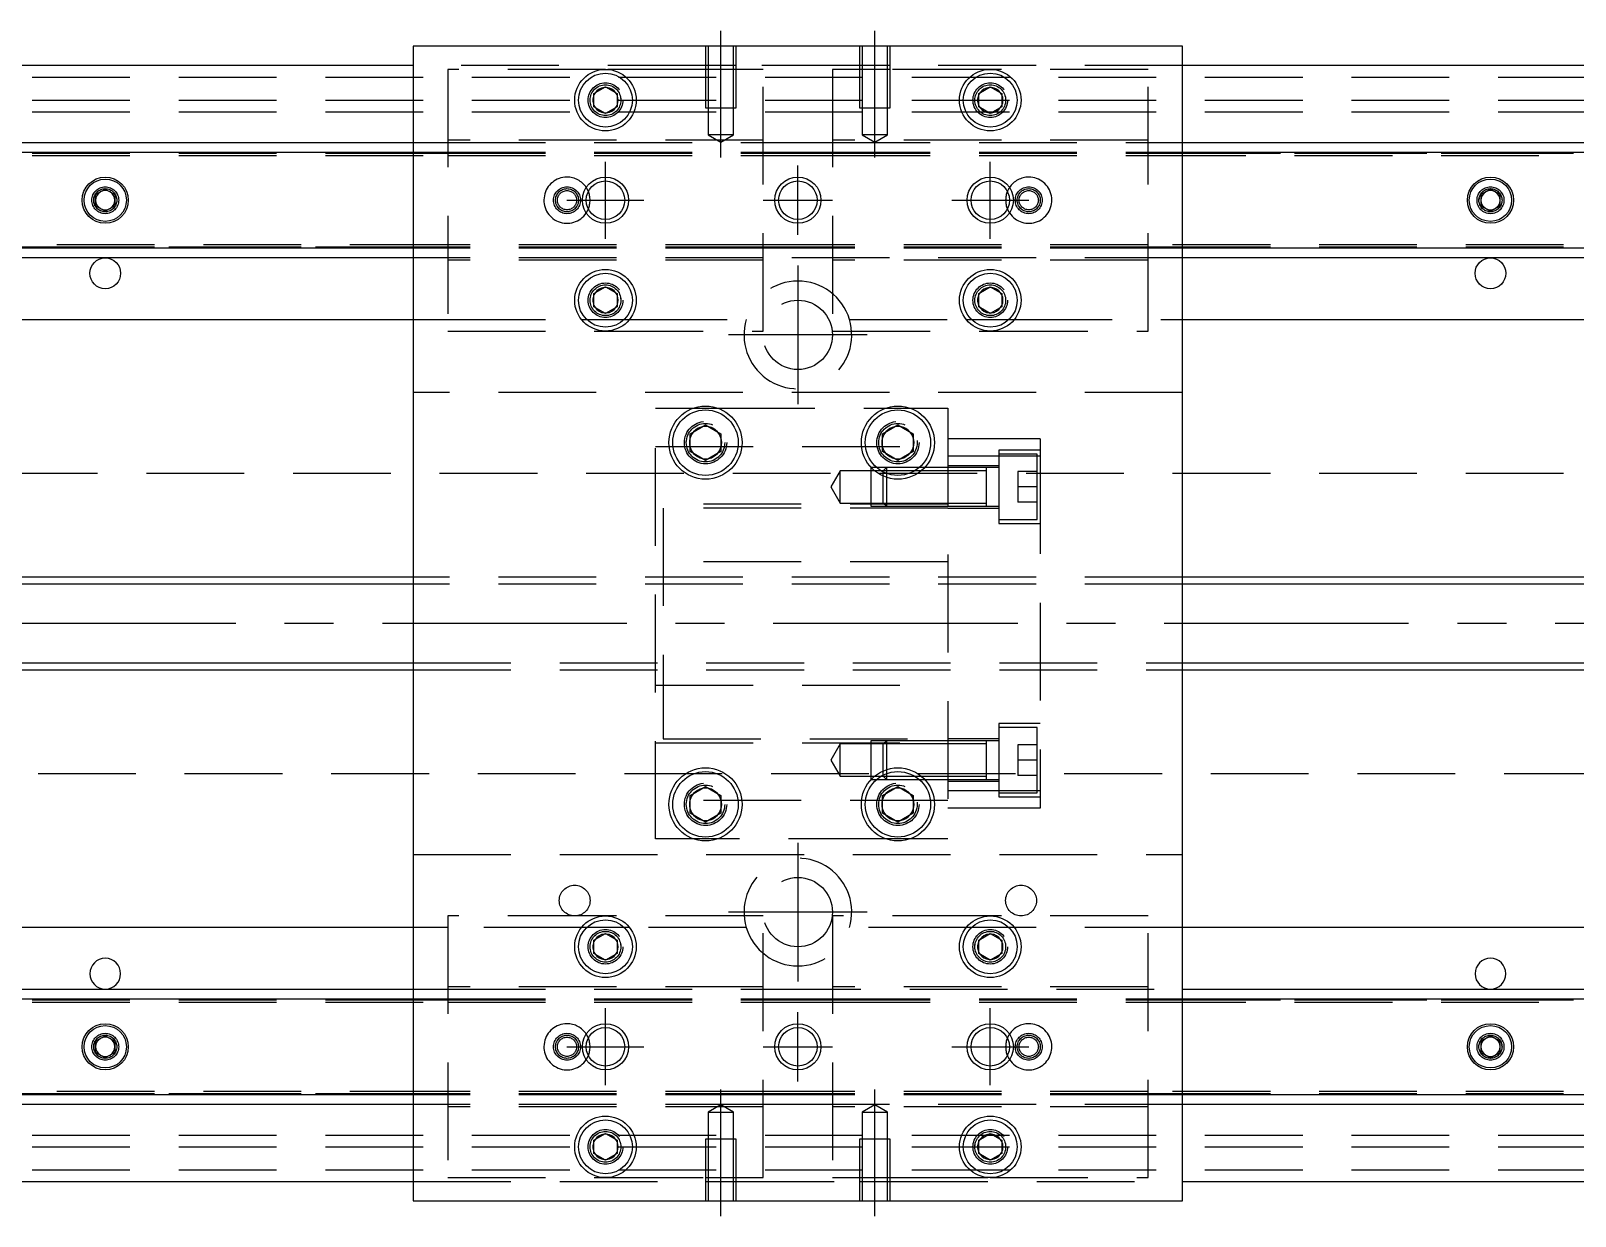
# Model space of a CAD drawing. Extents: x -10 to 789, y -277 to 77.
# Drawn here: x 190.3 to 391, y -77 to 77 of the extents above; entities that cross this region are included whole.
import ezdxf

# ---------------------------------------------------------------- set-up
doc = ezdxf.new("R2010")
doc.units = 0
doc.linetypes.add('CENTER', pattern=[50.8, 31.75, -6.35, 6.35, -6.35])
doc.linetypes.add('DASHED', pattern=[19.05, 12.7, -6.35])
doc.layers.get('0').update_dxf_attribs({"linetype": 'CONTINUOUS'})
doc.layers.add('CENTER', color=1, linetype='CENTER')

msp = doc.modelspace()

# ---------------------------------------------------------------- linework, layer by layer
at = {"color": 7, "linetype": 'CONTINUOUS'}
for p, q in [((340, 75), (240, 75)), ((240, 75), (240, -75)), ((340, -75), (340, 75)), ((240, 72.5), (0, 72.5)), ((580, 72.5), (340, 72.5)), ((263.5, 68.866026), (265, 69.73205)), ((263.5, 67.133974), (263.5, 68.866026)), ((265, 69.73205), (266.5, 68.866026)), ((266.5, 68.866026), (266.5, 67.133974)), ((313.5, 68.866026), (315, 69.73205)), ((313.5, 67.133974), (313.5, 68.866026)), ((315, 69.73205), (316.5, 68.866026)), ((316.5, 68.866026), (316.5, 67.133974)), ((265, 66.26795), (263.5, 67.133974)), ((266.5, 67.133974), (265, 66.26795)), ((315, 66.26795), (313.5, 67.133974)), ((316.5, 67.133974), (315, 66.26795)), ((0, 62.5), (240, 62.5)), ((340, 62.5), (580, 62.5)), ((0, 61.247728), (240, 61.247728)), ((340, 61.247728), (580, 61.247728)), ((198.75, 55.721688), (200, 56.443376)), ((200, 56.443376), (201.25, 55.721688)), ((380, 56.443376), (378.75, 55.721688)), ((381.25, 55.721688), (380, 56.443376)), ((198.75, 54.278312), (198.75, 55.721688)), ((200, 53.556624), (198.75, 54.278312)), ((201.25, 54.278312), (200, 53.556624)), ((201.25, 55.721688), (201.25, 54.278312)), ((378.75, 55.721688), (378.75, 54.278312)), ((378.75, 54.278312), (380, 53.556624)), ((380, 53.556624), (381.25, 54.278312)), ((381.25, 54.278312), (381.25, 55.721688)), ((240, 48.752272), (0, 48.752272)), ((580, 48.752272), (340, 48.752272)), ((240, 47.5), (0, 47.5)), ((580, 47.5), (340, 47.5)), ((263.5, 42.866026), (265, 43.73205)), ((263.5, 41.133974), (263.5, 42.866026)), ((265, 43.73205), (266.5, 42.866026)), ((266.5, 42.866026), (266.5, 41.133974)), ((313.5, 42.866026), (315, 43.73205)), ((313.5, 41.133974), (313.5, 42.866026)), ((315, 43.73205), (316.5, 42.866026)), ((316.5, 42.866026), (316.5, 41.133974)), ((265, 40.26795), (263.5, 41.133974)), ((266.5, 41.133974), (265, 40.26795)), ((315, 40.26795), (313.5, 41.133974)), ((316.5, 41.133974), (315, 40.26795)), ((176.708204, 39.5), (240, 39.5)), ((340, 39.5), (403.291796, 39.5)), ((276, 24.6547), (278, 25.809402)), ((276, 22.3453), (276, 24.6547)), ((278, 25.809402), (280, 24.6547)), ((280, 24.6547), (280, 22.3453)), ((301, 24.6547), (303, 25.809402)), ((301, 22.3453), (301, 24.6547)), ((303, 25.809402), (305, 24.6547)), ((305, 24.6547), (305, 22.3453)), ((278, 21.190598), (276, 22.3453)), ((280, 22.3453), (278, 21.190598)), ((303, 21.190598), (301, 22.3453)), ((305, 22.3453), (303, 21.190598)), ((240, 6), (60.5, 6)), ((530, 6), (340, 6)), ((60.5, -6), (240, -6)), ((340, -6), (530, -6)), ((314.5, -20.253526), (314.5, -15.253516)), ((276, -22.3453), (278, -21.190598)), ((278, -21.190598), (280, -22.3453)), ((301, -22.3453), (303, -21.190598)), ((303, -21.190598), (305, -22.3453)), ((276, -24.6547), (276, -22.3453)), ((280, -22.3453), (280, -24.6547)), ((301, -24.6547), (301, -22.3453)), ((305, -22.3453), (305, -24.6547)), ((278, -25.809402), (276, -24.6547)), ((280, -24.6547), (278, -25.809402)), ((303, -25.809402), (301, -24.6547)), ((305, -24.6547), (303, -25.809402)), ((240, -39.5), (176.708204, -39.5)), ((403.291796, -39.5), (340, -39.5)), ((263.5, -41.133974), (265, -40.26795)), ((263.5, -42.866026), (263.5, -41.133974)), ((265, -40.26795), (266.5, -41.133974)), ((266.5, -41.133974), (266.5, -42.866026)), ((313.5, -41.133974), (315, -40.26795)), ((313.5, -42.866026), (313.5, -41.133974)), ((315, -40.26795), (316.5, -41.133974)), ((316.5, -41.133974), (316.5, -42.866026)), ((265, -43.73205), (263.5, -42.866026)), ((266.5, -42.866026), (265, -43.73205)), ((315, -43.73205), (313.5, -42.866026)), ((316.5, -42.866026), (315, -43.73205)), ((0, -47.5), (240, -47.5)), ((340, -47.5), (580, -47.5)), ((0, -48.752272), (240, -48.752272)), ((340, -48.752272), (580, -48.752272)), ((198.75, -54.278312), (200, -53.556624)), ((200, -53.556624), (201.25, -54.278312)), ((380, -53.556624), (378.75, -54.278312)), ((381.25, -54.278312), (380, -53.556624)), ((198.75, -55.721688), (198.75, -54.278312)), ((200, -56.443376), (198.75, -55.721688)), ((201.25, -55.721688), (200, -56.443376)), ((201.25, -54.278312), (201.25, -55.721688)), ((378.75, -54.278312), (378.75, -55.721688)), ((378.75, -55.721688), (380, -56.443376)), ((380, -56.443376), (381.25, -55.721688)), ((381.25, -55.721688), (381.25, -54.278312)), ((240, -61.247728), (0, -61.247728)), ((580, -61.247728), (340, -61.247728)), ((240, -62.5), (0, -62.5)), ((580, -62.5), (340, -62.5)), ((263.5, -67.133974), (265, -66.26795)), ((263.5, -68.866026), (263.5, -67.133974)), ((265, -66.26795), (266.5, -67.133974)), ((266.5, -67.133974), (266.5, -68.866026)), ((313.5, -67.133974), (315, -66.26795)), ((313.5, -68.866026), (313.5, -67.133974)), ((315, -66.26795), (316.5, -67.133974)), ((316.5, -67.133974), (316.5, -68.866026)), ((265, -69.73205), (263.5, -68.866026)), ((266.5, -68.866026), (265, -69.73205)), ((315, -69.73205), (313.5, -68.866026)), ((316.5, -68.866026), (315, -69.73205)), ((0, -72.5), (240, -72.5)), ((340, -72.5), (580, -72.5)), ((240, -75), (340, -75))]:
    msp.add_line(p, q, dxfattribs=at)
at = {"color": 3, "linetype": 'DASHED'}
for p, q in [((278.000006, 75), (278.000006, 67)), ((278.35, 75), (278.35, 67)), ((281.65, 67), (281.65, 75)), ((281.999994, 67), (281.999994, 75)), ((298.000006, 75), (298.000006, 67)), ((298.35, 75), (298.35, 67)), ((301.65, 67), (301.65, 75)), ((301.999994, 67), (301.999994, 75)), ((278.000006, 72.5), (240, 72.5)), ((281.999994, 72.5), (278.000006, 72.5)), ((298.000006, 72.5), (281.999994, 72.5)), ((301.999994, 72.5), (298.000006, 72.5)), ((340, 72.5), (301.999994, 72.5)), ((0, 71), (580, 71)), ((244.5, 72), (244.5, 38)), ((265, 72), (244.5, 72)), ((278.000006, 72), (265, 72)), ((281.999994, 72), (278.000006, 72)), ((285.5, 72), (281.999994, 72)), ((285.5, 38), (285.5, 72)), ((294.5, 72), (294.5, 38)), ((298.000006, 72), (294.5, 72)), ((301.999994, 72), (298.000006, 72)), ((315, 72), (301.999994, 72)), ((335.5, 72), (315, 72)), ((335.5, 38), (335.5, 72)), ((266.973226, 68.326156), (267, 68)), ((316.973226, 68.326156), (317, 68)), ((0, 68), (580, 68)), ((0, 66.5), (580, 66.5)), ((278.000006, 67), (281.999994, 67)), ((278.35, 67), (278.35, 63.5)), ((281.65, 63.5), (281.65, 67)), ((298.000006, 67), (301.999994, 67)), ((298.35, 67), (298.35, 63.5)), ((301.65, 63.5), (301.65, 67)), ((240, 62.5), (244.5, 62.5)), ((285.5, 62.8), (244.5, 62.8)), ((244.5, 62.5), (285.5, 62.5)), ((281.65, 63.5), (278.35, 63.5)), ((278.35, 63.5), (280, 62.547372)), ((280, 62.547372), (281.65, 63.5)), ((285.5, 62.5), (294.5, 62.5)), ((335.5, 62.8), (294.5, 62.8)), ((294.5, 62.5), (340, 62.5)), ((301.65, 63.5), (298.35, 63.5)), ((298.35, 63.5), (300, 62.547372)), ((300, 62.547372), (301.65, 63.5)), ((0, 61.1147), (240, 61.1147)), ((0, 61.1), (244.5, 61.1)), ((0, 60.8), (244.5, 60.8)), ((240, 61.247728), (244.5, 61.247728)), ((240, 61.1147), (244.5, 61.1147)), ((244.5, 61.247728), (285.5, 61.247728)), ((244.5, 61.1147), (285.5, 61.1147)), ((244.5, 61.1), (285.5, 61.1)), ((244.5, 60.8), (285.5, 60.8)), ((285.5, 61.247728), (294.5, 61.247728)), ((285.5, 61.1147), (294.5, 61.1147)), ((285.5, 61.1), (294.5, 61.1)), ((285.5, 60.8), (294.5, 60.8)), ((294.5, 61.247728), (335.5, 61.247728)), ((294.5, 61.1147), (335.5, 61.1147)), ((294.5, 61.1), (335.5, 61.1)), ((294.5, 60.8), (335.5, 60.8)), ((335.5, 61.247728), (340, 61.247728)), ((335.5, 61.1147), (340, 61.1147)), ((335.5, 61.1), (580, 61.1)), ((335.5, 60.8), (580, 60.8)), ((340, 61.1147), (580, 61.1147)), ((201.477374, 55.25955), (201.5, 55)), ((378.522626, 55.25955), (378.5, 55)), ((244.5, 49.2), (0, 49.2)), ((244.5, 48.9), (0, 48.9)), ((240, 48.8853), (0, 48.8853)), ((244.5, 48.8853), (240, 48.8853)), ((244.5, 48.752272), (240, 48.752272)), ((285.5, 49.2), (244.5, 49.2)), ((285.5, 48.9), (244.5, 48.9)), ((285.5, 48.8853), (244.5, 48.8853)), ((285.5, 48.752272), (244.5, 48.752272)), ((294.5, 49.2), (285.5, 49.2)), ((294.5, 48.9), (285.5, 48.9)), ((294.5, 48.8853), (285.5, 48.8853)), ((294.5, 48.752272), (285.5, 48.752272)), ((335.5, 49.2), (294.5, 49.2)), ((335.5, 48.9), (294.5, 48.9)), ((335.5, 48.8853), (294.5, 48.8853)), ((335.5, 48.752272), (294.5, 48.752272)), ((580, 49.2), (335.5, 49.2)), ((580, 48.9), (335.5, 48.9)), ((340, 48.8853), (335.5, 48.8853)), ((340, 48.752272), (335.5, 48.752272)), ((580, 48.8853), (340, 48.8853)), ((244.5, 47.5), (240, 47.5)), ((285.5, 47.5), (244.5, 47.5)), ((285.5, 47.2), (244.5, 47.2)), ((340, 47.5), (285.5, 47.5)), ((335.5, 47.2), (294.5, 47.2)), ((266.973226, 42.326156), (267, 42)), ((316.973226, 42.326156), (317, 42)), ((240, 39.5), (244.5, 39.5)), ((244.5, 39.5), (261.877502, 39.5)), ((261.877502, 39.5), (262.55051, 39.5)), ((262.55051, 39.5), (267.44949, 39.5)), ((267.44949, 39.5), (268.122498, 39.5)), ((268.122498, 39.5), (283.291796, 39.5)), ((296.708204, 39.5), (311.877502, 39.5)), ((311.877502, 39.5), (312.55051, 39.5)), ((312.55051, 39.5), (317.44949, 39.5)), ((317.44949, 39.5), (318.122498, 39.5)), ((318.122498, 39.5), (340, 39.5)), ((244.5, 38), (265, 38)), ((265, 38), (285.5, 38)), ((294.5, 38), (315, 38)), ((315, 38), (335.5, 38)), ((340, 30), (240, 30)), ((271.5, 28), (276.47931, 28)), ((271.5, -28), (271.5, 28)), ((276.47931, 28), (279.52069, 28)), ((279.52069, 28), (301.47931, 28)), ((301.47931, 28), (304.52069, 28)), ((304.52069, 28), (309.5, 28)), ((309.5, 28), (309.5, -28)), ((271.5, 23), (309.5, 23)), ((275.5, 23.5), (275.518502, 23.803588)), ((305.483582, 23.786038), (305.5, 23.5)), ((321.5, 24), (309.5, 24)), ((316.1, 22.50352), (316.1, 13.00352)), ((321.5, 22.50352), (316.1, 22.50352)), ((321.5, 24), (321.5, 21.748564)), ((299.5, 20.253516), (299.5, 15.253526)), ((299.532604, 20.253516), (299.5, 20.253516)), ((300.25722, 20.253516), (299.532604, 20.253516)), ((301.499994, 20.253516), (300.25722, 20.253516)), ((301.5, 20.25352), (301.1, 19.85352)), ((305.74278, 20.253516), (301.499994, 20.253516)), ((301.5, 20.25352), (301.5, 19.523506)), ((305.742786, 20.25352), (301.5, 20.25352)), ((306.467396, 20.253516), (305.74278, 20.253516)), ((306.467402, 20.25352), (305.742786, 20.25352)), ((309.5, 20.253516), (306.467396, 20.253516)), ((309.5, 20.25352), (306.467402, 20.25352)), ((321.5, 21.748564), (309.5, 21.748564)), ((316.1, 20.50352), (309.5, 20.50352)), ((314.5, 20.25352), (309.5, 20.25352)), ((314.5, 20.25352), (314.495, 20.25352)), ((314.5, 15.253516), (314.5, 20.253526)), ((314.5, 15.253516), (314.5, 20.253526)), ((314.5, 19.85352), (314.5, 20.253526)), ((314.5, 19.996122), (314.5, 20.25352)), ((316.1, 20.25352), (314.5, 20.25352)), ((314.505, 20.25352), (314.5, 20.25352)), ((321.1, 22.00352), (316.1, 22.00352)), ((321.1, 13.50352), (321.1, 22.00352)), ((321.5, 21.748564), (321.5, -21.748564)), ((580, 19.5), (76.969694, 19.5)), ((295.5, 19.85352), (294.287564, 17.75352)), ((295.5, 15.65352), (295.5, 19.85352)), ((299.5, 19.85352), (295.5, 19.85352)), ((301.1, 19.85352), (299.5, 19.85352)), ((301.1, 19.698356), (301.1, 19.85352)), ((305.183046, 19.85352), (301.1, 19.85352)), ((301.1, 19.146554), (301.1, 19.698356)), ((301.1, 15.65352), (301.1, 19.146554)), ((301.5, 19.523506), (301.5, 18.99306)), ((301.5, 18.99306), (301.5, 15.25352)), ((306.04396, 19.85352), (305.183046, 19.85352)), ((309.5, 19.85352), (306.04396, 19.85352)), ((314.5, 19.85352), (309.5, 19.85352)), ((314.5, 15.51097), (314.5, 19.996122)), ((314.5, 15.65352), (314.5, 19.85352)), ((318.6, 19.75352), (318.6, 17.75352)), ((321.1, 19.75352), (318.6, 19.75352)), ((294.287564, 17.75352), (295.5, 15.65352)), ((318.6, 17.75352), (318.6, 15.75352)), ((321.1, 17.75352), (318.6, 17.75352)), ((309.5, 15.5), (271.5, 15.5)), ((272.5, 15), (272.5, -15)), ((309.5, 15), (272.5, 15)), ((295.5, 15.65352), (299.5, 15.65352)), ((299.5, 15.65352), (301.1, 15.65352)), ((299.5, 15.253526), (301.499994, 15.253526)), ((301.1, 15.65352), (309.5, 15.65352)), ((301.1, 15.65352), (301.5, 15.25352)), ((301.499994, 15.253526), (309.5, 15.253526)), ((301.5, 15.25352), (309.5, 15.25352)), ((309.5, 15.65352), (314.5, 15.65352)), ((309.5, 15.25352), (314.5, 15.25352)), ((309.5, 15.00352), (316.1, 15.00352)), ((314.495, 15.25352), (314.5, 15.25352)), ((314.5, 15.253516), (314.5, 15.65352)), ((314.5, 15.25352), (314.5, 15.51097)), ((314.5, 15.25352), (316.1, 15.25352)), ((314.5, 15.25352), (314.505, 15.25352)), ((321.1, 15.75352), (318.6, 15.75352)), ((316.1, 13.50352), (321.1, 13.50352)), ((316.1, 13.00352), (321.5, 13.00352)), ((309.5, 8), (271.5, 8)), ((340, 6), (240, 6)), ((340, 5.125), (240, 5.125)), ((240, -5.125), (340, -5.125)), ((240, -6), (340, -6)), ((271.5, -8), (309.5, -8)), ((316.1, -13.00352), (316.1, -22.50352)), ((321.5, -13.00352), (316.1, -13.00352)), ((321.1, -13.50352), (316.1, -13.50352)), ((321.1, -22.00352), (321.1, -13.50352)), ((271.5, -15.5), (309.5, -15.5)), ((272.5, -15), (309.5, -15)), ((295.5, -15.65352), (294.287564, -17.75352)), ((295.5, -19.85352), (295.5, -15.65352)), ((299.5, -15.65352), (295.5, -15.65352)), ((301.5, -15.253524), (299.5, -15.253526)), ((299.5, -15.253526), (299.5, -20.253516)), ((301.1, -15.65352), (299.5, -15.65352)), ((301.5, -15.25352), (301.1, -15.65352)), ((301.1, -19.146554), (301.1, -15.65352)), ((309.5, -15.65352), (301.1, -15.65352)), ((301.5, -15.25352), (301.5, -18.99306)), ((309.5, -15.25352), (301.5, -15.25352)), ((309.5, -15.253526), (301.5, -15.253524)), ((316.1, -15.00352), (309.5, -15.00352)), ((314.5, -15.25352), (309.5, -15.25352)), ((314.5, -15.65352), (309.5, -15.65352)), ((314.5, -15.25352), (314.495, -15.25352)), ((314.5, -15.51092), (314.5, -15.25352)), ((314.505, -15.25352), (314.5, -15.25352)), ((316.1, -15.25352), (314.5, -15.25352)), ((314.5, -19.996072), (314.5, -15.51092)), ((318.6, -15.75352), (318.6, -17.75352)), ((321.1, -15.75352), (318.6, -15.75352)), ((294.287564, -17.75352), (295.5, -19.85352)), ((321.1, -17.75352), (318.6, -17.75352)), ((318.6, -17.75352), (318.6, -19.75352)), ((76.969694, -19.5), (580, -19.5)), ((295.5, -19.85352), (299.5, -19.85352)), ((299.5, -19.85352), (301.1, -19.85352)), ((301.1, -19.698356), (301.1, -19.146554)), ((301.1, -19.85352), (301.1, -19.698356)), ((301.1, -19.85352), (305.183046, -19.85352)), ((301.1, -19.85352), (301.5, -20.25352)), ((301.5, -18.99306), (301.5, -19.523506)), ((301.5, -19.523506), (301.5, -20.25352)), ((305.183046, -19.85352), (306.04396, -19.85352)), ((306.04396, -19.85352), (309.5, -19.85352)), ((309.5, -19.85352), (314.5, -19.85352)), ((314.5, -20.25352), (314.5, -19.996072)), ((321.1, -19.75352), (318.6, -19.75352)), ((299.5, -20.253516), (299.532604, -20.253516)), ((299.532604, -20.253516), (300.25722, -20.253516)), ((300.25722, -20.253516), (301.5, -20.253518)), ((301.5, -20.253518), (305.74278, -20.253516)), ((301.5, -20.25352), (305.742786, -20.25352)), ((305.74278, -20.253516), (306.467396, -20.253516)), ((305.742786, -20.25352), (306.467402, -20.25352)), ((306.467396, -20.253516), (309.5, -20.253516)), ((306.467402, -20.25352), (309.5, -20.25352)), ((309.5, -20.25352), (314.5, -20.25352)), ((309.5, -20.50352), (316.1, -20.50352)), ((321.5, -21.748564), (309.5, -21.748564)), ((314.495, -20.25352), (314.5, -20.25352)), ((314.5, -20.25352), (314.505, -20.25352)), ((314.5, -20.25352), (316.1, -20.25352)), ((316.1, -22.00352), (321.1, -22.00352)), ((321.5, -21.748564), (321.5, -24)), ((309.5, -23), (271.5, -23)), ((275.5, -23.5), (275.518502, -23.196412)), ((305.483582, -23.213962), (305.5, -23.5)), ((321.5, -24), (309.5, -24)), ((316.1, -22.50352), (321.5, -22.50352)), ((276.47931, -28), (271.5, -28)), ((279.52069, -28), (276.47931, -28)), ((301.47931, -28), (279.52069, -28)), ((304.52069, -28), (301.47931, -28)), ((309.5, -28), (304.52069, -28)), ((240, -30), (340, -30)), ((265, -38), (244.5, -38)), ((244.5, -38), (244.5, -72)), ((285.5, -38), (265, -38)), ((285.5, -72), (285.5, -38)), ((315, -38), (294.5, -38)), ((294.5, -38), (294.5, -72)), ((335.5, -38), (315, -38)), ((335.5, -72), (335.5, -38)), ((244.5, -39.5), (240, -39.5)), ((261.877502, -39.5), (244.5, -39.5)), ((262.55051, -39.5), (261.877502, -39.5)), ((267.44949, -39.5), (262.55051, -39.5)), ((268.122498, -39.5), (267.44949, -39.5)), ((283.291796, -39.5), (268.122498, -39.5)), ((311.877502, -39.5), (296.708204, -39.5)), ((312.55051, -39.5), (311.877502, -39.5)), ((317.44949, -39.5), (312.55051, -39.5)), ((318.122498, -39.5), (317.44949, -39.5)), ((340, -39.5), (318.122498, -39.5)), ((266.973226, -41.673844), (267, -42)), ((313, -42), (313.030168, -41.653934)), ((240, -47.5), (244.5, -47.5)), ((285.5, -47.2), (244.5, -47.2)), ((244.5, -47.5), (285.5, -47.5)), ((285.5, -47.5), (340, -47.5)), ((335.5, -47.2), (294.5, -47.2)), ((0, -48.8853), (240, -48.8853)), ((0, -48.9), (244.5, -48.9)), ((0, -49.2), (244.5, -49.2)), ((240, -48.752272), (244.5, -48.752272)), ((240, -48.8853), (244.5, -48.8853)), ((244.5, -48.752272), (285.5, -48.752272)), ((244.5, -48.8853), (285.5, -48.8853)), ((244.5, -48.9), (285.5, -48.9)), ((244.5, -49.2), (285.5, -49.2)), ((285.5, -48.752272), (294.5, -48.752272)), ((285.5, -48.8853), (294.5, -48.8853)), ((285.5, -48.9), (294.5, -48.9)), ((285.5, -49.2), (294.5, -49.2)), ((294.5, -48.752272), (335.5, -48.752272)), ((294.5, -48.8853), (335.5, -48.8853)), ((294.5, -48.9), (335.5, -48.9)), ((294.5, -49.2), (335.5, -49.2)), ((335.5, -48.752272), (340, -48.752272)), ((335.5, -48.8853), (340, -48.8853)), ((335.5, -48.9), (580, -48.9)), ((335.5, -49.2), (580, -49.2)), ((340, -48.8853), (580, -48.8853)), ((198.5, -55), (198.52041, -54.75339)), ((381.5, -55), (381.47959, -54.75339)), ((244.5, -60.8), (0, -60.8)), ((244.5, -61.1), (0, -61.1)), ((240, -61.1147), (0, -61.1147)), ((244.5, -61.1147), (240, -61.1147)), ((244.5, -61.247728), (240, -61.247728)), ((285.5, -60.8), (244.5, -60.8)), ((285.5, -61.1), (244.5, -61.1)), ((285.5, -61.1147), (244.5, -61.1147)), ((285.5, -61.247728), (244.5, -61.247728)), ((294.5, -60.8), (285.5, -60.8)), ((294.5, -61.1), (285.5, -61.1)), ((294.5, -61.1147), (285.5, -61.1147)), ((294.5, -61.247728), (285.5, -61.247728)), ((335.5, -60.8), (294.5, -60.8)), ((335.5, -61.1), (294.5, -61.1)), ((335.5, -61.1147), (294.5, -61.1147)), ((335.5, -61.247728), (294.5, -61.247728)), ((580, -60.8), (335.5, -60.8)), ((580, -61.1), (335.5, -61.1)), ((340, -61.1147), (335.5, -61.1147)), ((340, -61.247728), (335.5, -61.247728)), ((580, -61.1147), (340, -61.1147)), ((244.5, -62.5), (240, -62.5)), ((285.5, -62.5), (244.5, -62.5)), ((285.5, -62.8), (244.5, -62.8)), ((280, -62.547372), (278.35, -63.5)), ((278.35, -63.5), (280, -63.5)), ((278.35, -63.5), (278.35, -67)), ((281.65, -63.5), (280, -62.547372)), ((280, -63.5), (281.65, -63.5)), ((281.65, -67), (281.65, -63.5)), ((294.5, -62.5), (285.5, -62.5)), ((340, -62.5), (294.5, -62.5)), ((335.5, -62.8), (294.5, -62.8)), ((300, -62.547372), (298.35, -63.5)), ((298.35, -63.5), (300, -63.5)), ((298.35, -63.5), (298.35, -67)), ((301.65, -63.5), (300, -62.547372)), ((300, -63.5), (301.65, -63.5)), ((301.65, -67), (301.65, -63.5)), ((0, -66.5), (580, -66.5)), ((0, -68), (580, -68)), ((263, -68), (263.023172, -67.69644)), ((281.999994, -67), (278.000006, -67)), ((278.000006, -67), (278.000006, -75)), ((278.35, -67), (278.35, -75)), ((281.65, -75), (281.65, -67)), ((281.999994, -75), (281.999994, -67)), ((301.999994, -67), (298.000006, -67)), ((298.000006, -67), (298.000006, -75)), ((298.35, -67), (298.35, -75)), ((301.65, -75), (301.65, -67)), ((301.999994, -75), (301.999994, -67)), ((313, -68), (313.023172, -67.69644)), ((0, -71), (580, -71)), ((244.5, -72), (265, -72)), ((265, -72), (278.000006, -72)), ((278.000006, -72), (281.999994, -72)), ((281.999994, -72), (285.5, -72)), ((294.5, -72), (298.000006, -72)), ((298.000006, -72), (301.999994, -72)), ((301.999994, -72), (315, -72)), ((315, -72), (335.5, -72)), ((240, -72.5), (278.000006, -72.5)), ((278.000006, -72.5), (281.999994, -72.5)), ((281.999994, -72.5), (298.000006, -72.5)), ((298.000006, -72.5), (301.999994, -72.5)), ((301.999994, -72.5), (340, -72.5))]:
    msp.add_line(p, q, dxfattribs=at)
at = {"color": 3, "linetype": 'CONTINUOUS'}
for p, q in [((240, 5.125), (60.5, 5.125)), ((530, 5.125), (340, 5.125)), ((60.5, -5.125), (240, -5.125)), ((340, -5.125), (530, -5.125))]:
    msp.add_line(p, q, dxfattribs=at)
at = {"color": 7, "linetype": 'CONTINUOUS'}
for centre, radius in [((265, 68), 4), ((265, 68), 3.5), ((315, 68), 4), ((315, 68), 3.5), ((200, 55), 3), ((200, 55), 2.75), ((265, 55), 2.5), ((290, 55), 3), ((290, 55), 2.5), ((315, 55), 2.5), ((380, 55), 3), ((380, 55), 2.75), ((200, 45.5), 2), ((380, 45.5), 2), ((265, 42), 4), ((265, 42), 3.5), ((315, 42), 4), ((315, 42), 3.5), ((278, 23.5), 4.75), ((303, 23.5), 4.75), ((278, 23.5), 4.25), ((303, 23.5), 4.25), ((278, -23.5), 4.75), ((278, -23.5), 4.25), ((303, -23.5), 4.75), ((303, -23.5), 4.25), ((265, -42), 4), ((315, -42), 4), ((265, -42), 3.5), ((315, -42), 3.5), ((200, -55), 3), ((290, -55), 3), ((380, -55), 3), ((200, -55), 2.75), ((265, -55), 2.5), ((290, -55), 2.5), ((315, -55), 2.5), ((380, -55), 2.75), ((265, -68), 4), ((315, -68), 4), ((265, -68), 3.5), ((315, -68), 3.5)]:
    msp.add_circle(centre, radius, dxfattribs=at)
at = {"color": 3, "linetype": 'DASHED'}
for centre, radius in [((265, 68), 2.25), ((315, 68), 2.25), ((265, 68), 2), ((315, 68), 2), ((200, 55), 1.75), ((200, 55), 1.5), ((260, 55), 1.75), ((260, 55), 1.5), ((260, 55), 1.25), ((320, 55), 1.75), ((320, 55), 1.5), ((320, 55), 1.25), ((380, 55), 1.75), ((380, 55), 1.5), ((265, 42), 2.25), ((315, 42), 2.25), ((265, 42), 2), ((315, 42), 2), ((290, 37.5), 4.5), ((278, 23.5), 2.75), ((303, 23.5), 2.75), ((278, 23.5), 2.5), ((303, 23.5), 2.5), ((278, -23.5), 2.75), ((278, -23.5), 2.5), ((303, -23.5), 2.75), ((303, -23.5), 2.5), ((261, -36), 2), ((290, -37.5), 4.5), ((319, -36), 2), ((265, -42), 2.25), ((265, -42), 2), ((315, -42), 2.25), ((315, -42), 2), ((200, -55), 1.75), ((200, -55), 1.5), ((260, -55), 1.75), ((260, -55), 1.5), ((260, -55), 1.25), ((320, -55), 1.75), ((320, -55), 1.5), ((320, -55), 1.25), ((380, -55), 1.75), ((380, -55), 1.5), ((265, -68), 2.25), ((265, -68), 2), ((315, -68), 2.25), ((315, -68), 2)]:
    msp.add_circle(centre, radius, dxfattribs=at)
at = {"color": 3, "linetype": 'CONTINUOUS'}
for centre in [(265, 55), (315, 55), (265, -55), (315, -55)]:
    msp.add_circle(centre, 3, dxfattribs=at)
at = {"color": 7, "linetype": 'CONTINUOUS'}
for centre, radius, start, end in [((265, 68), 1.65, 155.380023, 180), ((265, 68), 1.65, 144.619977, 155.380023), ((265, 68), 1.65, 95.380023, 144.619977), ((265, 68), 1.65, 84.619977, 95.380023), ((265, 68), 1.65, 35.380023, 84.619977), ((265, 68), 1.65, 24.619977, 35.380023), ((265, 68), 1.65, 335.380023, 24.619977), ((315, 68), 1.65, 155.380023, 180), ((315, 68), 1.65, 144.619977, 155.380023), ((315, 68), 1.65, 95.380023, 144.619977), ((315, 68), 1.65, 84.619977, 95.380023), ((315, 68), 1.65, 35.380023, 84.619977), ((315, 68), 1.65, 24.619977, 35.380023), ((315, 68), 1.65, 335.380023, 24.619977), ((265, 68), 1.65, 180, 204.619977), ((265, 68), 1.65, 204.619977, 215.380023), ((265, 68), 1.65, 215.380023, 264.619977), ((265, 68), 1.65, 264.619977, 275.380023), ((265, 68), 1.65, 275.380023, 324.619977), ((265, 68), 1.65, 324.619977, 335.380023), ((315, 68), 1.65, 180, 204.619977), ((315, 68), 1.65, 204.619977, 215.380023), ((315, 68), 1.65, 215.380023, 264.619977), ((315, 68), 1.65, 264.619977, 275.380023), ((315, 68), 1.65, 275.380023, 324.619977), ((315, 68), 1.65, 324.619977, 335.380023), ((200, 55), 1.25, 60, 120), ((380, 55), 1.25, 60, 120), ((200, 55), 1.25, 120, 180), ((200, 55), 1.25, 180, 240), ((200, 55), 1.25, 0, 60), ((200, 55), 1.25, 300, 0), ((380, 55), 1.25, 120, 180), ((380, 55), 1.25, 180, 240), ((380, 55), 1.25, 0, 60), ((380, 55), 1.25, 300, 0), ((200, 55), 1.25, 240, 300), ((380, 55), 1.25, 240, 300), ((265, 42), 1.65, 155.380023, 180), ((265, 42), 1.65, 144.619977, 155.380023), ((265, 42), 1.65, 95.380023, 144.619977), ((265, 42), 1.65, 84.619977, 95.380023), ((265, 42), 1.65, 35.380023, 84.619977), ((265, 42), 1.65, 24.619977, 35.380023), ((265, 42), 1.65, 335.380023, 24.619977), ((315, 42), 1.65, 155.380023, 180), ((315, 42), 1.65, 144.619977, 155.380023), ((315, 42), 1.65, 95.380023, 144.619977), ((315, 42), 1.65, 84.619977, 95.380023), ((315, 42), 1.65, 35.380023, 84.619977), ((315, 42), 1.65, 24.619977, 35.380023), ((315, 42), 1.65, 335.380023, 24.619977), ((265, 42), 1.65, 180, 204.619977), ((265, 42), 1.65, 204.619977, 215.380023), ((265, 42), 1.65, 215.380023, 264.619977), ((265, 42), 1.65, 264.619977, 275.380023), ((265, 42), 1.65, 275.380023, 324.619977), ((265, 42), 1.65, 324.619977, 335.380023), ((315, 42), 1.65, 180, 204.619977), ((315, 42), 1.65, 204.619977, 215.380023), ((315, 42), 1.65, 215.380023, 264.619977), ((315, 42), 1.65, 264.619977, 275.380023), ((315, 42), 1.65, 275.380023, 324.619977), ((315, 42), 1.65, 324.619977, 335.380023), ((278, 23.5), 2.1, 162.24721, 180), ((278, 23.5), 2.1, 137.75279, 162.24721), ((278, 23.5), 2.1, 102.24721, 137.75279), ((278, 23.5), 2.1, 77.75279, 102.24721), ((278, 23.5), 2.1, 42.24721, 77.75279), ((278, 23.5), 2.1, 17.75279, 42.24721), ((278, 23.5), 2.1, 342.24721, 17.75279), ((303, 23.5), 2.1, 162.24721, 180), ((303, 23.5), 2.1, 137.75279, 162.24721), ((303, 23.5), 2.1, 102.24721, 137.75279), ((303, 23.5), 2.1, 77.75279, 102.24721), ((303, 23.5), 2.1, 42.24721, 77.75279), ((303, 23.5), 2.1, 17.75279, 42.24721), ((303, 23.5), 2.1, 342.24721, 17.75279), ((278, 23.5), 2.1, 180, 197.75279), ((278, 23.5), 2.1, 197.75279, 222.24721), ((278, 23.5), 2.1, 222.24721, 257.75279), ((278, 23.5), 2.1, 282.24721, 317.75279), ((278, 23.5), 2.1, 317.75279, 342.24721), ((303, 23.5), 2.1, 180, 197.75279), ((303, 23.5), 2.1, 197.75279, 222.24721), ((303, 23.5), 2.1, 222.24721, 257.75279), ((303, 23.5), 2.1, 282.24721, 317.75279), ((303, 23.5), 2.1, 317.75279, 342.24721), ((278, 23.5), 2.1, 257.75279, 282.24721), ((303, 23.5), 2.1, 257.75279, 282.24721), ((278, -23.5), 2.1, 102.24721, 137.75279), ((278, -23.5), 2.1, 77.75279, 102.24721), ((278, -23.5), 2.1, 42.24721, 77.75279), ((303, -23.5), 2.1, 102.24721, 137.75279), ((303, -23.5), 2.1, 77.75279, 102.24721), ((303, -23.5), 2.1, 42.24721, 77.75279), ((278, -23.5), 2.1, 162.24721, 180), ((278, -23.5), 2.1, 180, 197.75279), ((278, -23.5), 2.1, 137.75279, 162.24721), ((278, -23.5), 2.1, 17.75279, 42.24721), ((278, -23.5), 2.1, 342.24721, 17.75279), ((303, -23.5), 2.1, 162.24721, 180), ((303, -23.5), 2.1, 180, 197.75279), ((303, -23.5), 2.1, 137.75279, 162.24721), ((303, -23.5), 2.1, 17.75279, 42.24721), ((303, -23.5), 2.1, 342.24721, 17.75279), ((278, -23.5), 2.1, 197.75279, 222.24721), ((278, -23.5), 2.1, 222.24721, 257.75279), ((278, -23.5), 2.1, 257.75279, 282.24721), ((278, -23.5), 2.1, 282.24721, 317.75279), ((278, -23.5), 2.1, 317.75279, 342.24721), ((303, -23.5), 2.1, 197.75279, 222.24721), ((303, -23.5), 2.1, 222.24721, 257.75279), ((303, -23.5), 2.1, 257.75279, 282.24721), ((303, -23.5), 2.1, 282.24721, 317.75279), ((303, -23.5), 2.1, 317.75279, 342.24721), ((265, -42), 1.65, 155.380023, 180), ((265, -42), 1.65, 180, 204.619977), ((265, -42), 1.65, 144.619977, 155.380023), ((265, -42), 1.65, 95.380023, 144.619977), ((265, -42), 1.65, 84.619977, 95.380023), ((265, -42), 1.65, 35.380023, 84.619977), ((265, -42), 1.65, 24.619977, 35.380023), ((265, -42), 1.65, 335.380023, 24.619977), ((315, -42), 1.65, 155.380023, 180), ((315, -42), 1.65, 180, 204.619977), ((315, -42), 1.65, 144.619977, 155.380023), ((315, -42), 1.65, 95.380023, 144.619977), ((315, -42), 1.65, 84.619977, 95.380023), ((315, -42), 1.65, 35.380023, 84.619977), ((315, -42), 1.65, 24.619977, 35.380023), ((315, -42), 1.65, 335.380023, 24.619977), ((200, -45.5), 2, 90, 270), ((200, -45.5), 2, 270, 90), ((265, -42), 1.65, 204.619977, 215.380023), ((265, -42), 1.65, 215.380023, 264.619977), ((265, -42), 1.65, 264.619977, 275.380023), ((265, -42), 1.65, 275.380023, 324.619977), ((265, -42), 1.65, 324.619977, 335.380023), ((315, -42), 1.65, 204.619977, 215.380023), ((315, -42), 1.65, 215.380023, 264.619977), ((315, -42), 1.65, 264.619977, 275.380023), ((315, -42), 1.65, 275.380023, 324.619977), ((315, -42), 1.65, 324.619977, 335.380023), ((380, -45.5), 2, 90, 270), ((380, -45.5), 2, 270, 90), ((200, -55), 1.25, 120, 180), ((200, -55), 1.25, 60, 120), ((200, -55), 1.25, 0, 60), ((380, -55), 1.25, 120, 180), ((380, -55), 1.25, 60, 120), ((380, -55), 1.25, 0, 60), ((200, -55), 1.25, 180, 240), ((200, -55), 1.25, 240, 300), ((200, -55), 1.25, 300, 0), ((380, -55), 1.25, 180, 240), ((380, -55), 1.25, 240, 300), ((380, -55), 1.25, 300, 0), ((265, -68), 1.65, 155.380023, 180), ((265, -68), 1.65, 180, 204.619977), ((265, -68), 1.65, 144.619977, 155.380023), ((265, -68), 1.65, 95.380023, 144.619977), ((265, -68), 1.65, 84.619977, 95.380023), ((265, -68), 1.65, 35.380023, 84.619977), ((265, -68), 1.65, 24.619977, 35.380023), ((265, -68), 1.65, 335.380023, 24.619977), ((315, -68), 1.65, 155.380023, 180), ((315, -68), 1.65, 180, 204.619977), ((315, -68), 1.65, 144.619977, 155.380023), ((315, -68), 1.65, 95.380023, 144.619977), ((315, -68), 1.65, 84.619977, 95.380023), ((315, -68), 1.65, 35.380023, 84.619977), ((315, -68), 1.65, 24.619977, 35.380023), ((315, -68), 1.65, 335.380023, 24.619977), ((265, -68), 1.65, 204.619977, 215.380023), ((265, -68), 1.65, 215.380023, 264.619977), ((265, -68), 1.65, 264.619977, 275.380023), ((265, -68), 1.65, 275.380023, 324.619977), ((265, -68), 1.65, 324.619977, 335.380023), ((315, -68), 1.65, 204.619977, 215.380023), ((315, -68), 1.65, 215.380023, 264.619977), ((315, -68), 1.65, 264.619977, 275.380023), ((315, -68), 1.65, 275.380023, 324.619977), ((315, -68), 1.65, 324.619977, 335.380023)]:
    msp.add_arc(centre, radius, start, end, dxfattribs=at)
at = {"color": 3, "linetype": 'DASHED'}
for centre, radius, start, end in [((260, 55), 3, 90, 326.44269), ((260, 55), 3, 33.55731, 90), ((260, 55), 3, 22.331645, 33.55731), ((320, 55), 3, 146.44269, 157.668355), ((320, 55), 3, 213.55731, 90), ((320, 55), 3, 90, 146.44269), ((260, 55), 3, 337.668355, 22.331645), ((320, 55), 3, 157.668355, 202.331645), ((260, 55), 3, 326.44269, 337.668355), ((320, 55), 3, 202.331645, 213.55731), ((290, 37.5), 7, 16.60155, 163.39845), ((290, 37.5), 7, 163.39845, 16.60155), ((290, -37.5), 7, 343.39845, 196.60155), ((290, -37.5), 7, 196.60155, 343.39845), ((260, -55), 3, 90, 326.44269), ((260, -55), 3, 33.55731, 90), ((320, -55), 3, 213.55731, 90), ((320, -55), 3, 90, 146.44269), ((260, -55), 3, 22.331645, 33.55731), ((260, -55), 3, 337.668355, 22.331645), ((320, -55), 3, 157.668355, 202.331645), ((320, -55), 3, 146.44269, 157.668355), ((260, -55), 3, 326.44269, 337.668355), ((320, -55), 3, 202.331645, 213.55731)]:
    msp.add_arc(centre, radius, start, end, dxfattribs=at)
at = {"layer": 'CENTER', "color": 1, "linetype": 'CENTER'}
for p, q in [((280, 60.547372), (280, 77)), ((300, 60.547372), (300, 77)), ((265, 50), (265, 60)), ((290, 50.5), (290, 59.5)), ((315, 50), (315, 60)), ((260, 55), (270, 55)), ((285.5, 55), (294.5, 55)), ((310, 55), (320, 55)), ((290, 46.5), (290, 28.5)), ((299, 37.5), (281, 37.5)), ((623.361871, 0), (-10.32213, 0)), ((290, -28.5), (290, -46.5)), ((299, -37.5), (281, -37.5)), ((265, -60), (265, -50)), ((315, -60), (315, -50)), ((290, -59.5), (290, -50.5)), ((260, -55), (270, -55)), ((285.5, -55), (294.5, -55)), ((310, -55), (320, -55)), ((280, -77), (280, -60.547372)), ((300, -77), (300, -60.547372))]:
    msp.add_line(p, q, dxfattribs=at)

doc.saveas('drawing.dxf')
